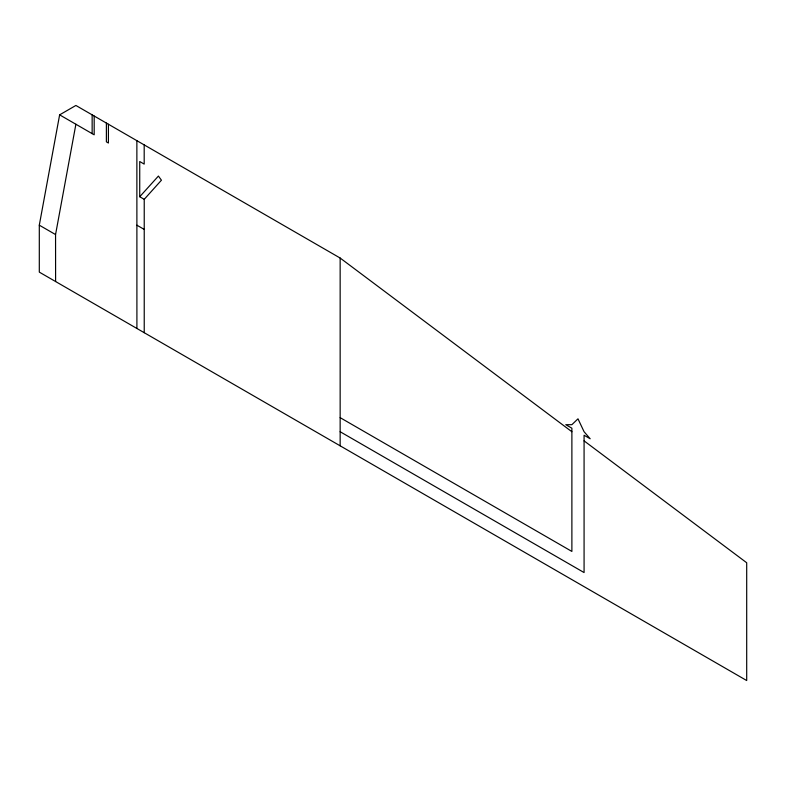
<?xml version="1.0" encoding="UTF-8"?>
<svg xmlns="http://www.w3.org/2000/svg" width="786" height="786" viewBox="0 0 786 786"><rect width="100%" height="100%" fill="white"/><g stroke="black" fill="none" stroke-linecap="round" stroke-linejoin="round"><path stroke-width="1.18" d="M584.077 440.867L746.7 562.756L746.7 680.538L39.3 272.123L39.3 225.179L59.628 114.854L75.888 105.462L340.151 258.034L571.884 431.73M55.6 281.535L55.56 234.562L75.888 124.247M144.231 199.33L139.731 196.736L158.418 176.064L161.435 180.2L144.231 199.33L144.231 332.704M59.628 114.854L94.182 134.809L94.182 116.033M136.892 225.189L144.231 229.424M39.3 225.179L55.56 234.562M340.151 417.651L571.884 551.438L571.884 428.203L565.782 424.686L571.884 424.686L577.985 418.82L584.077 431.73L590.178 438.765L584.077 435.248L584.077 572.562L340.151 431.73M136.911 328.479L136.872 140.674M340.151 258.034L340.151 445.809M144.192 144.899L144.192 164.097L139.731 161.523L139.731 196.736M108.409 124.247L108.409 143.023L106.385 141.844L106.385 123.068M92.149 114.854L92.149 133.63"/></g></svg>
